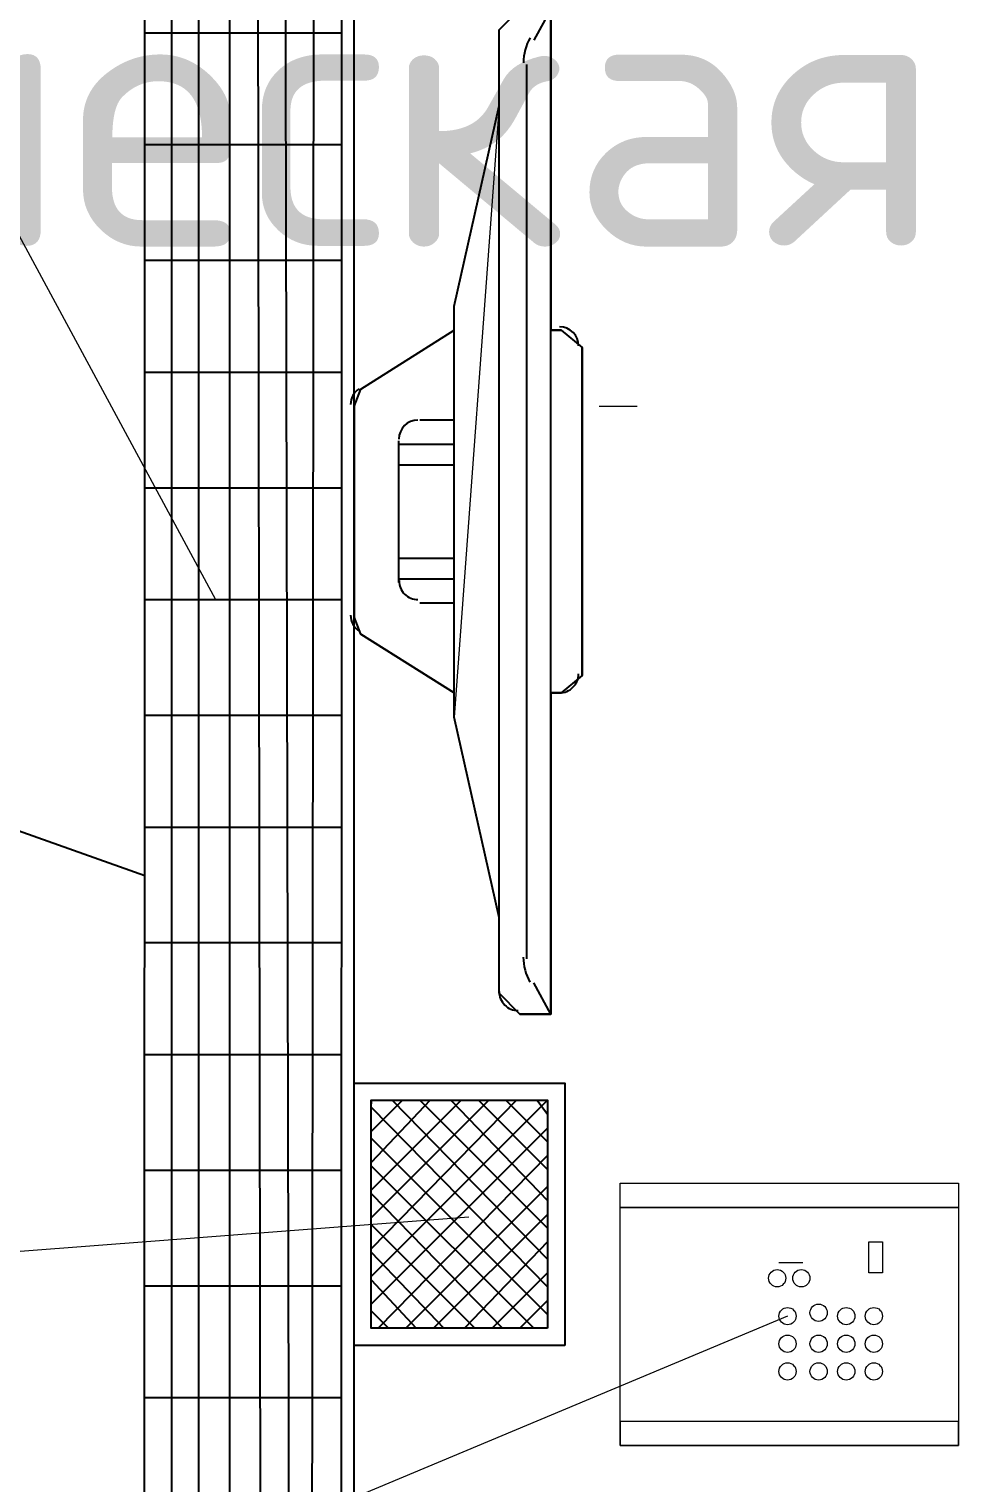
# Model space of a CAD drawing. Header units: millimetres. Extents: x 3050 to 430575, y -569542 to 36130.
# Drawn here: x 313103 to 313588, y -470296 to -469548 of the extents above; entities that cross this region are included whole.
import ezdxf

# ---------------------------------------------------------------- set-up
doc = ezdxf.new("R2010")
doc.units = ezdxf.units.MM
doc.linetypes.add('PDF_IMPORT', pattern=[1, 0.8, -0.2])
doc.layers.add('PDF _Геометрия', color=7, linetype='Continuous')
doc.layers.add('PDF _Текст', color=7, linetype='Continuous')
doc.styles.add('PDF ISOCPEUR', font='isocpeur.ttf')

# ---------------------------------------------------------------- blocks, each defined once
blk = doc.blocks.new('ТХ3 4 этаж')
at = {"layer": 'PDF _Геометрия', "color": 5, "lineweight": 25}
for points in [[(44349.4, -54125.5), (44349.4, -56643.6), (43006.9, -56643.6), (43006.9, -54125.5)], [(42994.1, -54313.2), (42993.6, -57713.2), (42791.4, -57713.2), (42791.8, -54313.2)], [(43006.9, -55436.1), (43014, -55418.3), (43109.9, -55357.9), (43109.9, -55333.1), (43156, -55127.1), (43156, -55048.9), (43177.4, -55027.6), (43209.3, -55027.6), (43209.3, -55357.9), (43220, -55357.9), (43241.3, -55375.7), (43241.3, -55713.1), (43220, -55730.8), (43209.3, -55730.8), (43209.3, -56061.2), (43177.4, -56061.2), (43156, -56039.8), (43156, -55961.7), (43109.9, -55755.7), (43109.9, -55730.8), (43014, -55670.5), (43006.9, -55652.7)], [(43223.5, -56402.1), (43006.9, -56402.1), (43006.9, -56132.2), (43223.5, -56132.2)], [(43205.8, -56384.4), (43024.6, -56384.4), (43024.6, -56149.9), (43205.8, -56149.9)]]:
    blk.add_lwpolyline(points, close=True, dxfattribs=at)
at = {"layer": 'PDF _Геометрия', "color": 5, "lineweight": 0}
for points in [[(43390.5, -54754.1), (43781.1, -54164.5), (43209.3, -55027.6), (43209.3, -55730.8)], [(43209.3, -56061.2), (43209.3, -55027.6)], [(43156, -55127.1), (43109.9, -55755.7)], [(43109.9, -55730.8), (43109.9, -55333.1)], [(43280.4, -56505.1), (43280.4, -56235.2)]]:
    blk.add_lwpolyline(points, dxfattribs=at)
at = {"layer": 'PDF _Геометрия', "color": 5, "lineweight": 25}
for points in [[(42819.6, -57713.2), (42819.6, -54313.2)], [(42847.4, -57713.2), (42847.4, -54313.2)], [(42879.1, -57713.2), (42879.1, -54313.2)], [(42912.4, -57713.2), (42907.2, -54313.2)], [(42942.4, -57713.2), (42935.1, -54313.2)], [(42962.6, -57713.2), (42966.1, -54313.2)], [(43177.4, -56061.2), (43209.3, -56061.2), (43209.3, -55027.6), (43212.9, -54988.5)], [(43177.4, -55027.6), (43209.3, -55027.6), (43191.6, -55059.6)], [(42791.8, -55051.9), (42994.1, -55051.9)], [(43156, -56039.8), (43156, -55048.9)], [(43184.5, -56004.3), (43184.5, -55084.4)], [(43156, -55961.7), (43109.9, -55755.7), (43109.9, -55333.1), (43156, -55127.1)], [(42791.8, -55166.9), (42994.1, -55166.9)], [(42791.8, -55285.8), (42994.1, -55285.8)], [(43014, -55418.3), (43109.9, -55357.9)], [(43220, -55357.9), (43209.3, -55357.9)], [(42791.6, -55919), (41233.7, -55365.5), (35754.1, -55365.5)], [(43241.3, -55713.1), (43241.3, -55375.7)], [(42791.8, -55400.8), (42994.1, -55400.8)], [(43006.9, -55436.1), (43006.9, -55652.7)], [(43109.9, -55450.3), (43074.4, -55450.3)], [(43053, -55617.2), (43053, -55546.2), (43053, -55471.6)], [(43053, -55475.1), (43109.9, -55475.1)], [(43053, -55496.4), (43109.9, -55496.4)], [(42791.8, -55519.8), (42994.1, -55519.8)], [(43053, -55592.3), (43109.9, -55592.3)], [(43053, -55613.6), (43109.9, -55613.6)], [(42791.8, -55634.8), (42994.1, -55634.8)], [(43109.9, -55638.5), (43074.4, -55638.5)], [(43014, -55670.5), (43109.9, -55730.8)], [(43209.3, -55730.8), (43220, -55730.8)], [(42791.8, -55753.8), (42994.1, -55753.8)], [(42791.8, -55868.8), (42994.1, -55868.8)], [(42791.8, -55987.7), (42994.1, -55987.7)], [(43209.3, -56061.2), (43191.6, -56029.2)], [(42791.8, -56102.7), (42994.1, -56102.7)], [(43205.8, -56149.9), (43024.6, -56331.1)], [(43173.8, -56149.9), (43024.6, -56302.7)], [(43145.4, -56149.9), (43024.6, -56270.7)], [(43117, -56149.9), (43024.6, -56242.3)], [(43085, -56149.9), (43024.6, -56213.9)], [(43056.6, -56149.9), (43024.6, -56181.9)], [(43024.6, -56149.9), (43024.6, -56153.5)], [(43045.9, -56149.9), (43205.8, -56313.3)], [(43074.4, -56149.9), (43205.8, -56281.4)], [(43106.3, -56149.9), (43205.8, -56252.9)], [(43134.7, -56149.9), (43205.8, -56221)], [(43163.1, -56149.9), (43205.8, -56192.6)], [(43195.1, -56149.9), (43205.8, -56164.2)], [(43024.6, -56157.1), (43205.8, -56341.7)], [(43205.8, -56178.4), (43024.6, -56359.5)], [(43024.6, -56189), (43205.8, -56370.2)], [(43205.8, -56206.8), (43031.7, -56384.4)], [(42791.8, -56221.7), (42994.1, -56221.7)], [(43024.6, -56217.4), (43191.6, -56384.4)], [(43205.8, -56238.7), (43060.1, -56384.4)], [(43024.6, -56245.8), (43159.6, -56384.4)], [(43205.8, -56267.2), (43088.6, -56384.4)], [(43024.6, -56277.8), (43131.2, -56384.4)], [(43205.8, -56295.6), (43120.5, -56384.4)], [(43024.6, -56306.2), (43099.2, -56384.4)], [(43205.8, -56327.5), (43148.9, -56384.4)], [(42791.8, -56340.7), (42994.1, -56340.7)], [(43024.6, -56334.6), (43070.8, -56384.4)], [(43205.8, -56355.9), (43177.4, -56384.4)], [(43024.6, -56366.6), (43042.4, -56384.4)], [(42791.8, -56455.6), (42994.1, -56455.6)]]:
    blk.add_lwpolyline(points, dxfattribs=at)
at = {"layer": 'PDF _Геометрия', "color": 5, "lineweight": 9}
for points in [[(42864.8, -55635), (42494.8, -54950), (41734.8, -54940)], [(43298.1, -55436.1), (43259, -55436.1)], [(43124.8, -56270), (42604.8, -56310), (41594.8, -56320)], [(43452.6, -56371.9), (42454.8, -56790), (41864.8, -56800)]]:
    blk.add_lwpolyline(points, dxfattribs=at)
at = {"layer": 'PDF _Геометрия', "color": 5, "lineweight": 0}
for points in [[(43280.4, -56505.1), (43280.4, -56235.2), (43628.4, -56235.2), (43628.4, -56505.1)], [(43280.4, -56260), (43280.4, -56235.2), (43628.4, -56235.2), (43628.4, -56260)], [(43280.4, -56480.3), (43280.4, -56260), (43628.4, -56260), (43628.4, -56480.3)], [(43536.1, -56327.5), (43536.1, -56295.6), (43550.3, -56295.6), (43550.3, -56327.5)], [(43280.4, -56480.3), (43280.4, -56505.1), (43628.4, -56505.1), (43628.4, -56480.3)]]:
    blk.add_lwpolyline(points, close=True, dxfattribs=at)
at = {"layer": 'PDF _Геометрия', "color": 5, "linetype": 'PDF_IMPORT', "lineweight": 0}
blk.add_lwpolyline([(43443.7, -56316.9), (43468.6, -56316.9)], dxfattribs=at)
at = {"layer": 'PDF _Геометрия', "color": 5, "lineweight": 0}
for centre in [(43442, -56332.9), (43466.8, -56332.9), (43484.6, -56368.4), (43452.6, -56371.9), (43513, -56371.9), (43541.4, -56371.9), (43452.6, -56400.3), (43484.6, -56400.3), (43513, -56400.3), (43541.4, -56400.3), (43452.6, -56428.8), (43484.6, -56428.8), (43513, -56428.8), (43541.4, -56428.8)]:
    blk.add_circle(centre, 8.88, dxfattribs=at)
at = {"layer": 'PDF _Геометрия', "color": 5, "lineweight": 25}
for centre, radius, start, end in [((43232.8, -55082.8), 51.8, 150.1241, 179.877), ((43218.2, -55373.9), 19.6, 0.0972, 89.9028), ((43022.7, -55434.3), 19.4, 123.0846, 180.0468), ((43072.6, -55469.8), 19.6, 90.0972, 179.9028), ((43072.6, -55615.4), 19.5, 179.967, 270.033), ((43022.7, -55651), 19.4, 179.7975, 236.8671), ((43218.2, -55711.3), 19.5, 269.967, 0.033), ((43232.8, -56002.5), 51.9, 180.0646, 209.8572), ((43175.6, -56038.1), 19.5, 179.967, 270.033)]:
    blk.add_arc(centre, radius, start, end, dxfattribs=at)
at = {"layer": 'PDF _Текст', "color": 5, "lineweight": 30, "insert": (41233.7, -55365.5), "char_height": 281.029, "attachment_point": 4, "style": 'PDF ISOCPEUR'}
blk.add_mtext('\\pxqr;Механическая рулонная штора\\P1700х1200 мм', dxfattribs=at)

msp = doc.modelspace()

# ---------------------------------------------------------------- block references
at = {"xscale": 0.5, "yscale": 0.5, "zscale": 0.5}
msp.add_blockref('ТХ3 4 этаж', (291766.25, -442024.29), dxfattribs=at)

doc.saveas('drawing.dxf')
